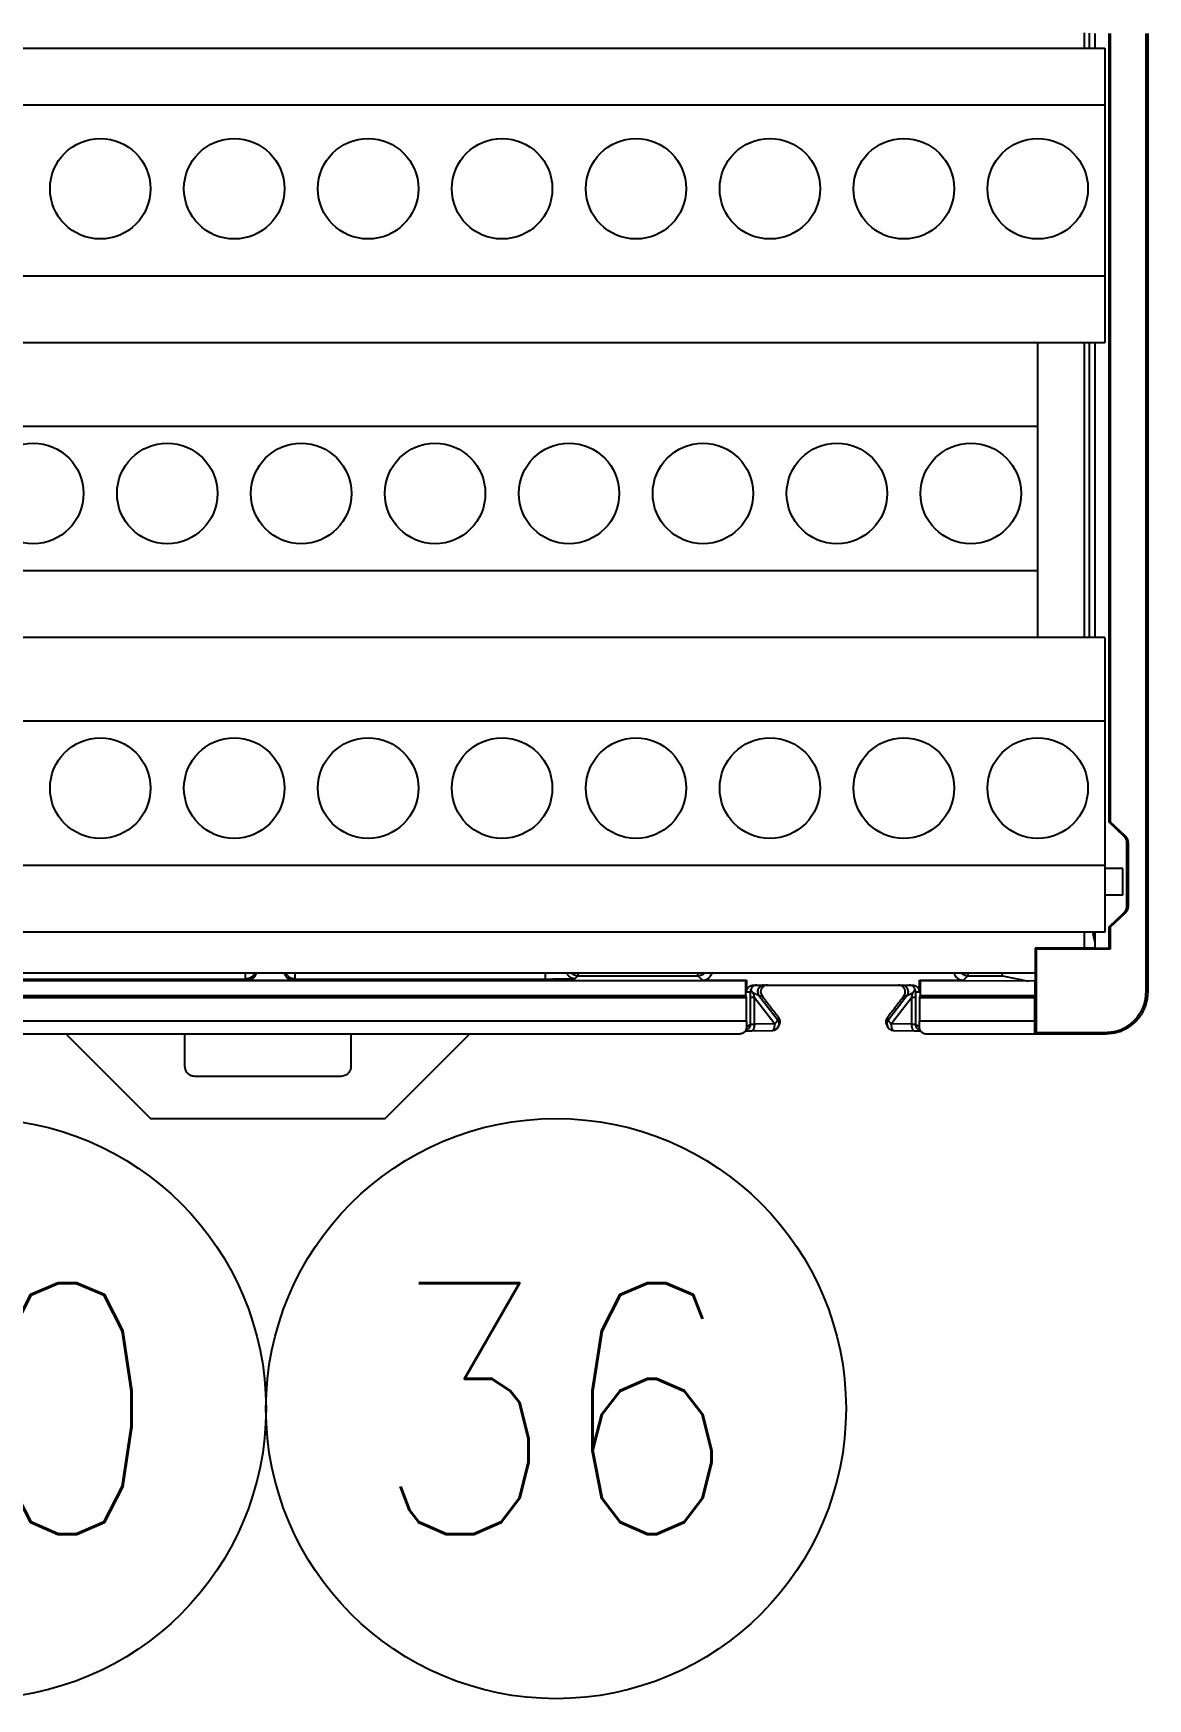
# Model space of a CAD drawing. Header units: inches. Extents: x -4 to 280, y -9 to 35.
# Drawn here: x 51.415 to 53.079, y 9.801 to 12.288 of the extents above; entities that cross this region are included whole.
import ezdxf
from ezdxf.enums import TextEntityAlignment as Align

# ---------------------------------------------------------------- set-up
doc = ezdxf.new("R2010")
doc.units = ezdxf.units.IN
doc.header["$LTSCALE"] = 0.5
doc.header["$MEASUREMENT"] = 0
doc.layers.add('204', color=7, linetype='Continuous')
doc.layers.add('214', color=7, linetype='Continuous')
doc.layers.add('G-Anno-Std-Note @ 4', color=151, linetype='Continuous', lineweight=25)
doc.styles.add('Note', font='romans.shx', dxfattribs={"width": 0.75})

# ---------------------------------------------------------------- blocks, each defined once
blk = doc.blocks.new('IC200CHS022')
at = {"layer": '204', "color": 3, "linetype": 'Continuous'}
for p, q in [((6.9001, 2.4959), (6.9001, 2.5186)), ((6.9001, 1.6159), (6.9001, 2.0559)), ((6.9001, 1.1519), (6.9001, 1.1759)), ((6.8262, 1.1149), (4.534, 1.1149))]:
    blk.add_line(p, q, dxfattribs=at)
at = {"layer": '204', "color": 40, "linetype": 'Continuous'}
for p, q in [((6.9073, 2.4959), (6.9073, 2.5183)), ((6.9151, 2.5179), (6.9151, 2.4959)), ((6.9301, 2.4959), (6.9301, 2.4109)), ((6.9301, 2.4109), (6.9301, 2.1559)), ((6.9301, 2.1559), (6.9301, 2.0559)), ((6.9073, 1.6159), (6.9073, 2.0559)), ((6.9151, 2.0559), (6.9151, 1.6159)), ((6.9301, 1.4909), (6.9301, 1.2759)), ((6.9152, 1.1618), (6.9123, 1.1759)), ((6.9151, 1.1759), (6.9152, 1.1618)), ((6.9152, 1.1618), (6.9151, 1.1521)), ((6.9151, 1.1521), (6.9367, 1.1521)), ((6.394, 1.103), (4.9761, 1.103)), ((5.2657, 1.1059), (5.6471, 1.1059)), ((5.6471, 1.1059), (5.6471, 1.1149)), ((5.6471, 1.1059), (5.6489, 1.1041)), ((5.6489, 1.1041), (5.7189, 1.1041)), ((5.7189, 1.1041), (5.7208, 1.1059)), ((5.7208, 1.1149), (5.7208, 1.1059)), ((5.7208, 1.1059), (6.0945, 1.1059)), ((6.0945, 1.1149), (6.0945, 1.1059)), ((6.1394, 1.1067), (6.1435, 1.1107)), ((6.1435, 1.1149), (6.1435, 1.1107)), ((6.1435, 1.1107), (6.3226, 1.1107)), ((6.3226, 1.1107), (6.3226, 1.1149)), ((6.3226, 1.1107), (6.3293, 1.1041)), ((6.3293, 1.1041), (6.3952, 1.1041)), ((6.3952, 1.1041), (6.394, 1.103)), ((6.394, 1.0814), (6.394, 1.103)), ((6.6545, 1.103), (6.6533, 1.1041)), ((6.6533, 1.1041), (6.7192, 1.1041)), ((6.6545, 1.103), (6.6545, 1.0814)), ((6.8163, 1.1028), (6.6545, 1.103)), ((6.7192, 1.1041), (6.7259, 1.1107)), ((6.7259, 1.1149), (6.7259, 1.1107)), ((6.7259, 1.1107), (6.7774, 1.1107)), ((6.7774, 1.1107), (6.8163, 1.1028)), ((6.8259, 1.103), (6.8163, 1.1028)), ((6.8259, 1.103), (6.8259, 1.0814)), ((6.3953, 1.0868), (6.4008, 1.0868)), ((6.6478, 1.0868), (6.6532, 1.0868)), ((6.385, 1.0238), (4.9852, 1.0238)), ((5.5563, 0.9756), (5.5563, 1.0238)), ((5.8043, 1.0238), (5.8043, 0.9756)), ((6.8251, 1.0238), (6.6635, 1.0238)), ((5.7893, 0.9606), (5.5713, 0.9606))]:
    blk.add_line(p, q, dxfattribs=at)
at = {"layer": '204', "color": 150, "linetype": 'Continuous'}
for p, q in [((6.9367, 1.3399), (6.9367, 2.5179)), ((6.9918, 1.0863), (6.9918, 2.5179)), ((6.9301, 1.6159), (6.8301, 1.6159)), ((6.9301, 1.6159), (6.9301, 1.4909)), ((6.9301, 1.4909), (4.5301, 1.4909)), ((4.5301, 1.2759), (6.9301, 1.2759)), ((6.9301, 1.2759), (6.9301, 1.1759)), ((6.9571, 1.2709), (6.9301, 1.2709)), ((6.9571, 1.2309), (6.9571, 1.2709)), ((6.9571, 1.2309), (6.9301, 1.2309)), ((6.9301, 1.1759), (4.5301, 1.1759)), ((6.9367, 1.1521), (6.9367, 1.1839)), ((6.9151, 1.1519), (6.8262, 1.1519)), ((6.8262, 1.1519), (6.8262, 1.103)), ((6.8262, 1.1519), (6.8276, 1.1505)), ((6.8276, 1.1505), (6.8276, 1.0263)), ((6.9383, 1.1505), (6.8276, 1.1505)), ((6.9151, 1.1521), (6.9151, 1.1519)), ((6.9383, 1.1505), (6.9367, 1.1521)), ((6.8262, 1.103), (6.8259, 1.103)), ((6.3947, 1.0779), (4.9755, 1.0779)), ((4.9761, 1.0814), (6.394, 1.0814)), ((6.394, 1.0814), (6.3947, 1.0779)), ((6.3947, 1.0779), (6.3947, 1.0433)), ((6.4007, 1.0781), (6.4007, 1.0384)), ((6.4069, 1.0387), (6.4069, 1.0781)), ((6.4069, 1.0781), (6.4374, 1.0389)), ((6.4137, 1.0807), (6.4183, 1.0807)), ((6.4415, 1.045), (6.4137, 1.0807)), ((6.6348, 1.0807), (6.607, 1.045)), ((6.6111, 1.0389), (6.6416, 1.0781)), ((6.6302, 1.0807), (6.6348, 1.0807)), ((6.6416, 1.0781), (6.6416, 1.0387)), ((6.6478, 1.0384), (6.6478, 1.0781)), ((6.6539, 1.0779), (6.6545, 1.0814)), ((6.6539, 1.0433), (6.6539, 1.0779)), ((6.8254, 1.0779), (6.6539, 1.0779)), ((6.6545, 1.0814), (6.8259, 1.0814)), ((6.8259, 1.0814), (6.8254, 1.0779)), ((6.8254, 1.0779), (6.8254, 1.0433)), ((6.9943, 1.0863), (6.9918, 1.0863)), ((6.4431, 1.0482), (6.4415, 1.045)), ((6.607, 1.045), (6.6054, 1.0482)), ((4.9755, 1.0433), (6.3947, 1.0433)), ((6.3912, 1.0259), (6.397, 1.0305)), ((6.3947, 1.0433), (6.3951, 1.0429)), ((6.3951, 1.0429), (6.395, 1.0338)), ((6.4007, 1.0384), (6.395, 1.0338)), ((6.4031, 1.0287), (6.4336, 1.0289)), ((6.4374, 1.0389), (6.4069, 1.0387)), ((6.4425, 1.0345), (6.444, 1.0375)), ((6.6045, 1.0375), (6.606, 1.0345)), ((6.6416, 1.0387), (6.6111, 1.0389)), ((6.6149, 1.0289), (6.6454, 1.0287)), ((6.6535, 1.0338), (6.6478, 1.0384)), ((6.6515, 1.0305), (6.6573, 1.0259)), ((6.6534, 1.0429), (6.6539, 1.0433)), ((6.6535, 1.0338), (6.6534, 1.0429)), ((6.6539, 1.0433), (6.8254, 1.0433)), ((6.8251, 1.0429), (6.8251, 1.0238)), ((6.8251, 1.0238), (6.8276, 1.0263)), ((6.8276, 1.0263), (6.9318, 1.0263)), ((6.9318, 1.0263), (6.9318, 1.0238))]:
    blk.add_line(p, q, dxfattribs=at)
at = {"layer": '204', "color": 1, "linetype": 'Continuous'}
for p, q in [((6.9383, 2.5179), (6.9383, 1.3407)), ((6.9367, 1.3399), (6.9383, 1.3407)), ((6.9383, 1.3407), (6.9602, 1.3201)), ((6.9649, 1.3092), (6.9649, 1.2147)), ((6.9602, 1.2038), (6.9383, 1.1832)), ((6.9383, 1.1832), (6.9367, 1.1839)), ((6.9383, 1.1832), (6.9383, 1.1505))]:
    blk.add_line(p, q, dxfattribs=at)
at = {"layer": '204', "color": 6, "linetype": 'Continuous'}
for p, q in [((4.5301, 2.4959), (6.9301, 2.4959)), ((6.9301, 2.4109), (4.5301, 2.4109)), ((4.5301, 2.1559), (6.9301, 2.1559)), ((6.9301, 2.0559), (4.5301, 2.0559)), ((6.3952, 1.1041), (6.3953, 1.0868)), ((6.4053, 1.0968), (6.6432, 1.0968)), ((6.6532, 1.0868), (6.6533, 1.1041))]:
    blk.add_line(p, q, dxfattribs=at)
at = {"layer": '204', "color": 30, "linetype": 'Continuous'}
for p, q in [((6.8301, 1.9309), (6.8301, 2.0559)), ((6.8301, 1.9309), (4.4301, 1.9309)), ((6.8301, 1.7159), (6.8301, 1.9309)), ((4.4301, 1.7159), (6.8301, 1.7159)), ((6.8301, 1.6159), (6.8301, 1.7159)), ((6.8301, 1.6159), (4.4301, 1.6159)), ((6.9585, 1.3194), (6.9367, 1.3399)), ((6.9633, 1.2154), (6.9633, 1.3085)), ((6.9367, 1.1839), (6.9585, 1.2045)), ((5.3803, 1.0238), (5.3803, 1.0226)), ((5.3803, 1.0226), (5.5053, 0.8976)), ((5.8553, 0.8976), (5.9803, 1.0226)), ((5.9803, 1.0226), (5.9803, 1.0238)), ((5.5053, 0.8976), (5.8553, 0.8976))]:
    blk.add_line(p, q, dxfattribs=at)
for points in [[(6.9633, 1.3085), (6.9632, 1.3095, 0.017385), (6.9631, 1.3105, 0.015738), (6.963, 1.3115, 0.016935), (6.9627, 1.3125, 0.020502), (6.9624, 1.3135, 0.016025), (6.962, 1.3144, 0.006299), (6.9617, 1.3153, 0.021866), (6.9611, 1.3162, 0.037549), (6.96, 1.3176, 0.018821), (6.9585, 1.3194, 0.009984)], [(6.9602, 1.3201), (6.9609, 1.3194, -0.017385), (6.9616, 1.3186, -0.015739), (6.9622, 1.3178, -0.016937), (6.9627, 1.317, -0.020506), (6.9632, 1.316, -0.016028), (6.9637, 1.3151, -0.006301), (6.9641, 1.3143, -0.021872), (6.9644, 1.3132, -0.037561), (6.9647, 1.3114, -0.018827), (6.9649, 1.3092, -0.009988)], [(6.9585, 1.2045), (6.9592, 1.2052, 0.017385), (6.9599, 1.206, 0.015738), (6.9605, 1.2068, 0.016936), (6.9611, 1.2076, 0.020504), (6.9616, 1.2086, 0.016026), (6.962, 1.2095, 0.0063), (6.9624, 1.2103, 0.021869), (6.9627, 1.2114, 0.037553), (6.963, 1.2131, 0.018823), (6.9633, 1.2154, 0.009985)], [(6.9649, 1.2147), (6.9649, 1.2137, -0.017385), (6.9648, 1.2127, -0.015738), (6.9646, 1.2117, -0.016936), (6.9644, 1.2107, -0.020504), (6.964, 1.2097, -0.016026), (6.9637, 1.2088, -0.0063), (6.9633, 1.2079, -0.021869), (6.9627, 1.2069, -0.037554), (6.9617, 1.2055, -0.018824), (6.9602, 1.2038, -0.009985)]]:
    blk.add_lwpolyline(points, format="xyb", dxfattribs=at)
at = {"layer": '204', "color": 40, "linetype": 'Continuous'}
for points in [[(5.6608, 1.1149), (5.6602, 1.1136, -0.025204), (5.6594, 1.1124, -0.023619), (5.6585, 1.1112, -0.024765), (5.6575, 1.1101, -0.029165), (5.6563, 1.1091, -0.023787), (5.6551, 1.1082, -0.011515), (5.654, 1.1075, -0.030144), (5.6525, 1.1069, -0.050228), (5.6501, 1.1064, -0.026519), (5.6471, 1.1059, -0.014529)], [(5.6489, 1.1041), (5.6504, 1.1042, 0.027851), (5.6519, 1.1044, 0.023882), (5.6534, 1.1048, 0.025137), (5.6549, 1.1053, 0.031949), (5.6564, 1.1061, 0.025603), (5.6578, 1.107, 0.010912), (5.659, 1.1078, 0.034726), (5.6602, 1.1092, 0.060368), (5.6617, 1.1116, 0.030784), (5.6633, 1.1149, 0.01597)], [(5.7045, 1.1149), (5.705, 1.1134, 0.028183), (5.7057, 1.112, 0.025968), (5.7066, 1.1106, 0.027007), (5.7076, 1.1092, 0.032318), (5.7089, 1.108, 0.026585), (5.7101, 1.107, 0.013125), (5.7113, 1.1061, 0.033619), (5.713, 1.1053, 0.056142), (5.7155, 1.1047, 0.029823), (5.7189, 1.1041, 0.016238)], [(5.7208, 1.1059), (5.7195, 1.106, -0.024828), (5.7181, 1.1062, -0.021178), (5.7168, 1.1065, -0.022546), (5.7154, 1.1069, -0.028772), (5.714, 1.1075, -0.022663), (5.7128, 1.1082, -0.008823), (5.7116, 1.1089, -0.031509), (5.7104, 1.1101, -0.055217), (5.7089, 1.1121, -0.027621), (5.707, 1.1149, -0.014223)], [(6.0945, 1.1059), (6.0966, 1.1059, 0.000213), (6.0988, 1.1059, 0.000216), (6.101, 1.1059, 0.000217), (6.1031, 1.1059, 0.000216), (6.1053, 1.1059, 0.000219), (6.1074, 1.106, 0.000223), (6.1094, 1.106, 0.000229), (6.1115, 1.106, 0.000236), (6.1135, 1.106, 0.000246), (6.1154, 1.106, 0.000258), (6.1173, 1.106, 0.000273), (6.1192, 1.1061, 0.000291), (6.121, 1.1061, 0.000314), (6.1227, 1.1061, 0.000342), (6.1244, 1.1061, 0.000372), (6.126, 1.1062, 0.0004), (6.1275, 1.1062, 0.000436), (6.1289, 1.1062, 0.000477), (6.1303, 1.1062, 0.000539), (6.1316, 1.1063, 0.000623), (6.1328, 1.1063, 0.000703), (6.1339, 1.1063, 0.000769), (6.1349, 1.1064, 0.001011), (6.1358, 1.1064, 0.001503), (6.1366, 1.1064, 0.001501), (6.1373, 1.1065, 0.00062), (6.1379, 1.1065, 0.002843), (6.1384, 1.1065, 0.009909), (6.139, 1.1066, 0.012205), (6.1394, 1.1067, 0.012028)], [(6.1261, 1.1149), (6.1268, 1.1137, 0.023915), (6.1276, 1.1125, 0.022546), (6.1285, 1.1115, 0.023722), (6.1295, 1.1105, 0.027775), (6.1307, 1.1096, 0.022567), (6.1318, 1.1088, 0.010826), (6.1329, 1.1081, 0.028646), (6.1343, 1.1076, 0.047706), (6.1365, 1.1071, 0.025117), (6.1394, 1.1067, 0.013789)], [(6.1435, 1.1107), (6.1426, 1.1107, -0.016202), (6.1417, 1.1108, -0.013812), (6.1408, 1.1109, -0.015074), (6.1399, 1.1111, -0.019234), (6.1389, 1.1114, -0.014596), (6.138, 1.1117, -0.004515), (6.1372, 1.112, -0.02131), (6.1363, 1.1126, -0.037654), (6.1348, 1.1135, -0.018145), (6.133, 1.1149, -0.009265)], [(6.3331, 1.1149), (6.3323, 1.1143, -0.01649), (6.3315, 1.1136, -0.015858), (6.3307, 1.1131, -0.016994), (6.3298, 1.1126, -0.01949), (6.3289, 1.1121, -0.015487), (6.3281, 1.1117, -0.006987), (6.3273, 1.1114, -0.020017), (6.3262, 1.1111, -0.033379), (6.3247, 1.1109, -0.017261), (6.3226, 1.1107, -0.009512)], [(6.3293, 1.1041), (6.3307, 1.1042, 0.02785), (6.3322, 1.1044, 0.023881), (6.3337, 1.1048, 0.025137), (6.3352, 1.1053, 0.031949), (6.3367, 1.1061, 0.025603), (6.3381, 1.107, 0.010911), (6.3393, 1.1078, 0.034725), (6.3406, 1.1092, 0.060367), (6.342, 1.1116, 0.030783), (6.3437, 1.1149, 0.015969)], [(6.3953, 1.0868), (6.3954, 1.0878, -0.023915), (6.3955, 1.0888, -0.025299), (6.3958, 1.0897, -0.025503), (6.3961, 1.0906, -0.024963), (6.3965, 1.0915, -0.023914), (6.3971, 1.0923, -0.022117), (6.3976, 1.0931, -0.023919), (6.3983, 1.0938, -0.028386), (6.399, 1.0945, -0.021647), (6.3998, 1.095, -0.006932), (6.4005, 1.0955, -0.030692), (6.4015, 1.096, -0.056099), (6.4031, 1.0964, -0.027087), (6.4053, 1.0968, -0.013695)], [(6.4108, 1.0968), (6.41, 1.0968, 0.019568), (6.4093, 1.0967, 0.019553), (6.4086, 1.0966, 0.019141), (6.4079, 1.0964, 0.018834), (6.4072, 1.0961, 0.018001), (6.4065, 1.0959, 0.016635), (6.4059, 1.0955, 0.018372), (6.4052, 1.0951, 0.022471), (6.4046, 1.0947, 0.017142), (6.404, 1.0942, 0.004967), (6.4036, 1.0938, 0.025534), (6.403, 1.0932, 0.048347), (6.4024, 1.0921, 0.023876), (6.4016, 1.0906, 0.012205)], [(6.6468, 1.0907), (6.6466, 1.0914, 0.021032), (6.6462, 1.092, 0.021948), (6.6458, 1.0927, 0.021873), (6.6454, 1.0932, 0.021038), (6.6449, 1.0938, 0.019837), (6.6444, 1.0943, 0.01814), (6.6438, 1.0948, 0.019198), (6.6432, 1.0952, 0.022056), (6.6426, 1.0955, 0.016813), (6.6419, 1.0959, 0.006067), (6.6414, 1.0961, 0.022844), (6.6406, 1.0964, 0.040676), (6.6394, 1.0966, 0.020362), (6.6378, 1.0968, 0.010697)], [(6.6432, 1.0968), (6.6442, 1.0967, -0.023905), (6.6452, 1.0966, -0.025287), (6.6461, 1.0963, -0.025491), (6.647, 1.096, -0.024952), (6.6479, 1.0956, -0.023906), (6.6487, 1.095, -0.022111), (6.6495, 1.0945, -0.023915), (6.6502, 1.0938, -0.028385), (6.6509, 1.0931, -0.021648), (6.6515, 1.0923, -0.006931), (6.6519, 1.0916, -0.030699), (6.6524, 1.0906, -0.056122), (6.6528, 1.089, -0.027099), (6.6532, 1.0868, -0.013701)], [(6.7048, 1.1149), (6.7054, 1.1134, 0.028181), (6.7061, 1.112, 0.025967), (6.7069, 1.1106, 0.027006), (6.708, 1.1092, 0.032317), (6.7092, 1.108, 0.026584), (6.7104, 1.107, 0.013124), (6.7116, 1.1061, 0.033618), (6.7133, 1.1053, 0.056141), (6.7158, 1.1047, 0.029823), (6.7192, 1.1041, 0.016237)], [(6.7259, 1.1107), (6.725, 1.1107, -0.0162), (6.7241, 1.1108, -0.01381), (6.7232, 1.1109, -0.015072), (6.7223, 1.1111, -0.019233), (6.7213, 1.1114, -0.014595), (6.7205, 1.1117, -0.004515), (6.7196, 1.112, -0.021309), (6.7187, 1.1126, -0.037653), (6.7172, 1.1135, -0.018145), (6.7154, 1.1149, -0.009265)], [(6.7774, 1.1107), (6.7774, 1.1107, -0.164278), (6.7773, 1.1108, -0.06455), (6.7773, 1.1109, -0.029805), (6.7772, 1.111, -0.017191), (6.7772, 1.1112, -0.010661), (6.7771, 1.1114, -0.007162), (6.7771, 1.1116, -0.005971), (6.777, 1.1119, -0.005513), (6.777, 1.1122, -0.003286), (6.7769, 1.1125, -0.000906), (6.7769, 1.1128, -0.003923), (6.7768, 1.1132, -0.005326), (6.7767, 1.1139, -0.002118), (6.7766, 1.1149, -0.001009)], [(6.4016, 1.0906), (6.4015, 1.0903, 0.00525), (6.4014, 1.0901, 0.005238), (6.4013, 1.0899, 0.005294), (6.4013, 1.0896, 0.005419), (6.4012, 1.0894, 0.005299), (6.4011, 1.0891, 0.00498), (6.4011, 1.0889, 0.00555), (6.401, 1.0887, 0.006719), (6.401, 1.0884, 0.005164), (6.4009, 1.0882, 0.001735), (6.4009, 1.088, 0.007452), (6.4008, 1.0877, 0.013357), (6.4008, 1.0873, 0.00671), (6.4008, 1.0868, 0.00358)], [(6.4178, 1.0815), (6.4178, 1.0814, 0.001672), (6.4178, 1.0814, 0.001681), (6.4179, 1.0813, 0.001672), (6.4179, 1.0813, 0.001635), (6.4179, 1.0812, 0.001548), (6.418, 1.0812, 0.00142), (6.418, 1.0811, 0.001506), (6.418, 1.0811, 0.001702), (6.4181, 1.081, 0.001289), (6.4181, 1.081, 0.000516), (6.4181, 1.0809, 0.001677), (6.4182, 1.0809, 0.002696), (6.4182, 1.0808, 0.001307), (6.4183, 1.0807, 0.000703)], [(6.4183, 1.0807), (6.4199, 1.0785, 0.000757), (6.4216, 1.0764, 0.000808), (6.4232, 1.0742, 0.00076), (6.4248, 1.0721, 0.000601), (6.4264, 1.0699, 0.000489), (6.428, 1.0678, 0.0004), (6.4296, 1.0658, 0.000294), (6.4312, 1.0637, 0.000122), (6.4329, 1.0616, 0.000088), (6.4344, 1.0596, 0.00022), (6.4357, 1.0578, -0.000234), (6.4374, 1.0557, -0.000961), (6.4399, 1.0524, -0.000541), (6.4431, 1.0482, -0.000267)], [(6.6054, 1.0482), (6.6068, 1.05, -0.000671), (6.6082, 1.0519, -0.000697), (6.6096, 1.0537, -0.000606), (6.6111, 1.0557, -0.0004), (6.6126, 1.0576, -0.000268), (6.6141, 1.0596, -0.000178), (6.6157, 1.0616, -0.000034), (6.6173, 1.0637, 0.000195), (6.6189, 1.0658, 0.000151), (6.6205, 1.0678, -0.000133), (6.6219, 1.0697, 0.00056), (6.6237, 1.0721, 0.001421), (6.6265, 1.0758, 0.000719), (6.6302, 1.0807, 0.000353)], [(6.6302, 1.0807), (6.6302, 1.0807, 0.001204), (6.6302, 1.0808, 0.001177), (6.6303, 1.0808, 0.001204), (6.6303, 1.0809, 0.001286), (6.6304, 1.0809, 0.001282), (6.6304, 1.081, 0.001216), (6.6304, 1.081, 0.001392), (6.6305, 1.0811, 0.001736), (6.6305, 1.0811, 0.00132), (6.6305, 1.0812, 0.000393), (6.6306, 1.0812, 0.001978), (6.6306, 1.0813, 0.003563), (6.6307, 1.0814, 0.001753), (6.6307, 1.0815, 0.000921)], [(6.6478, 1.0868), (6.6477, 1.087, 0.005605), (6.6477, 1.0873, 0.005674), (6.6477, 1.0876, 0.005898), (6.6477, 1.0878, 0.006239), (6.6476, 1.0881, 0.006226), (6.6476, 1.0883, 0.005929), (6.6476, 1.0886, 0.006682), (6.6475, 1.0888, 0.00811), (6.6474, 1.0891, 0.006201), (6.6474, 1.0893, 0.002114), (6.6473, 1.0895, 0.008836), (6.6472, 1.0898, 0.015081), (6.6471, 1.0902, 0.007256), (6.6468, 1.0907, 0.003816)], [(6.9943, 1.0863), (6.9941, 1.0821, -0.015692), (6.9937, 1.0779, -0.016265), (6.993, 1.0739, -0.016551), (6.9921, 1.0699, -0.016587), (6.9909, 1.066, -0.016642), (6.9895, 1.0622, -0.016634), (6.9878, 1.0586, -0.01662), (6.9859, 1.055, -0.016575), (6.9837, 1.0516, -0.016296), (6.9813, 1.0483, -0.015881), (6.9787, 1.0451, -0.015728), (6.9759, 1.0421, -0.015851), (6.9729, 1.0393, -0.015417), (6.9698, 1.0367, -0.014555), (6.9665, 1.0343, -0.016333), (6.963, 1.0321, -0.019924), (6.9593, 1.0302, -0.015358), (6.9558, 1.0285, -0.00516), (6.9525, 1.0271, -0.021732), (6.9482, 1.0259, -0.037711), (6.9411, 1.0248, -0.018005), (6.9318, 1.0238, -0.009299)], [(6.4431, 1.0482), (6.4435, 1.0477, -0.016555), (6.4438, 1.0471, -0.01848), (6.4441, 1.0465, -0.018962), (6.4444, 1.0459, -0.017548), (6.4445, 1.0453, -0.016595), (6.4447, 1.0447, -0.015642), (6.4448, 1.0441, -0.014842), (6.4449, 1.0435, -0.013763), (6.4449, 1.0429, -0.012555), (6.445, 1.0423, -0.010866), (6.4449, 1.0418, -0.011154), (6.4449, 1.0412, -0.012666), (6.4449, 1.0407, -0.010126), (6.4448, 1.0402, -0.004722), (6.4447, 1.0398, -0.012845), (6.4446, 1.0392, -0.020913), (6.4443, 1.0385, -0.010794), (6.444, 1.0375, -0.00607)], [(6.6045, 1.0375), (6.6044, 1.0378, -0.002317), (6.6043, 1.0381, 0.000557), (6.6042, 1.0385, -0.001704), (6.604, 1.0388, -0.008278), (6.6039, 1.0392, -0.010854), (6.6038, 1.0396, -0.00929), (6.6037, 1.0401, -0.008736), (6.6037, 1.0405, -0.009481), (6.6036, 1.0409, -0.009769), (6.6036, 1.0414, -0.009731), (6.6036, 1.0418, -0.00992), (6.6036, 1.0423, -0.010445), (6.6036, 1.0427, -0.010093), (6.6036, 1.0432, -0.009178), (6.6037, 1.0437, -0.010708), (6.6037, 1.0442, -0.013994), (6.6039, 1.0447, -0.009797), (6.604, 1.0452, -0.000546), (6.6041, 1.0457, -0.018258), (6.6043, 1.0462, -0.03598), (6.6048, 1.0471, -0.016638), (6.6054, 1.0482, -0.008087)], [(5.5713, 0.9606), (5.5695, 0.9607, -0.034687), (5.5676, 0.961, -0.030337), (5.5658, 0.9616, -0.031026), (5.564, 0.9625, -0.03888), (5.5623, 0.9637, -0.032512), (5.5607, 0.965, -0.016696), (5.5594, 0.9663, -0.041336), (5.5582, 0.9682, -0.069736), (5.5572, 0.9714, -0.037474), (5.5563, 0.9756, -0.019949)], [(5.8043, 0.9756), (5.8042, 0.9737, -0.034692), (5.8039, 0.9719, -0.030341), (5.8033, 0.97, -0.031029), (5.8024, 0.9682, -0.038882), (5.8012, 0.9665, -0.032513), (5.7999, 0.965, -0.016696), (5.7986, 0.9636, -0.041335), (5.7966, 0.9625, -0.069728), (5.7935, 0.9615, -0.037468), (5.7893, 0.9606, -0.019945)]]:
    blk.add_lwpolyline(points, format="xyb", dxfattribs=at)
at = {"layer": '204', "color": 150, "linetype": 'Continuous'}
for points in [[(6.4216, 1.0968), (6.42, 1.0967, 0.051976), (6.4184, 1.0962, 0.042631), (6.4168, 1.0955, 0.041097), (6.4152, 1.0944, 0.05457), (6.4138, 1.0929, 0.048993), (6.4127, 1.0912, 0.032102), (6.4119, 1.0894, 0.058452), (6.4117, 1.0873, 0.093654), (6.4123, 1.0843, 0.055793), (6.4137, 1.0807, 0.029887)], [(6.4263, 1.0968), (6.4251, 1.0967, 0.025611), (6.424, 1.0965, 0.027782), (6.423, 1.0962, 0.028072), (6.422, 1.0958, 0.026931), (6.4211, 1.0953, 0.026342), (6.4202, 1.0947, 0.025837), (6.4194, 1.094, 0.025739), (6.4187, 1.0933, 0.025994), (6.4181, 1.0925, 0.025487), (6.4175, 1.0916, 0.024276), (6.4171, 1.0907, 0.026541), (6.4167, 1.0897, 0.031331), (6.4165, 1.0886, 0.023856), (6.4163, 1.0876, 0.007704), (6.4162, 1.0867, 0.033222), (6.4163, 1.0855, 0.06072), (6.4169, 1.0838, 0.029179), (6.4178, 1.0815, 0.014637)], [(6.6307, 1.0815), (6.6313, 1.0825, 0.025517), (6.6317, 1.0835, 0.027392), (6.632, 1.0845, 0.027508), (6.6322, 1.0855, 0.026456), (6.6322, 1.0866, 0.025943), (6.6322, 1.0876, 0.025532), (6.632, 1.0887, 0.025591), (6.6318, 1.0897, 0.02612), (6.6314, 1.0906, 0.025667), (6.631, 1.0916, 0.024298), (6.6305, 1.0925, 0.02649), (6.6298, 1.0933, 0.031291), (6.6291, 1.094, 0.023705), (6.6283, 1.0947, 0.007311), (6.6276, 1.0953, 0.033754), (6.6265, 1.0958, 0.062086), (6.6247, 1.0963, 0.029572), (6.6223, 1.0968, 0.014725)], [(6.6348, 1.0807), (6.6357, 1.082, 0.051961), (6.6363, 1.0835, 0.042617), (6.6368, 1.0853, 0.041082), (6.6369, 1.0873, 0.054552), (6.6365, 1.0893, 0.048982), (6.6358, 1.0912, 0.032098), (6.6349, 1.0929, 0.058451), (6.6333, 1.0944, 0.093673), (6.6306, 1.0957, 0.055812), (6.6269, 1.0968, 0.029898)], [(6.4008, 1.0868), (6.4008, 1.0862, 0.000103), (6.4007, 1.0857, 0.000103), (6.4007, 1.0852, 0.000102), (6.4007, 1.0846, 0.000099), (6.4007, 1.0841, 0.000093), (6.4007, 1.0836, 0.000085), (6.4007, 1.083, 0.000089), (6.4007, 1.0825, 0.000099), (6.4007, 1.0819, 0.000075), (6.4007, 1.0814, 0.000031), (6.4007, 1.0809, 0.000095), (6.4007, 1.0803, 0.00015), (6.4007, 1.0793, 0.000072), (6.4007, 1.0781, 0.000039)], [(6.4069, 1.0781), (6.4061, 1.0781, 0.000007), (6.4052, 1.0781, 0.000007), (6.4045, 1.0781, 0.000009), (6.4037, 1.0781, 0.000012), (6.4031, 1.0781, 0.000012), (6.4025, 1.0781, 0.000006), (6.402, 1.0781, 0.000023), (6.4015, 1.0781, 0.000076), (6.4011, 1.0781, 0.0001), (6.4007, 1.0781, 0.000108)], [(6.405, 1.0849), (6.4047, 1.0853, 0.001158), (6.4045, 1.0856, 0.001378), (6.4043, 1.086, 0.00115), (6.4041, 1.0863, 0.000426), (6.4038, 1.0867, -0.000007), (6.4036, 1.087, -0.000266), (6.4034, 1.0874, -0.000948), (6.4032, 1.0878, -0.002149), (6.4029, 1.0881, -0.001691), (6.4027, 1.0885, 0.000229), (6.4025, 1.0888, -0.003983), (6.4023, 1.0892, -0.009456), (6.402, 1.0898, -0.005005), (6.4016, 1.0906, -0.002585)], [(6.4137, 1.0807), (6.4136, 1.0808, 0.029522), (6.4134, 1.0809, 0.019388), (6.4132, 1.0811, 0.012934), (6.413, 1.0812, 0.009048), (6.4127, 1.0814, 0.006709), (6.4123, 1.0816, 0.005239), (6.412, 1.0818, 0.004246), (6.4116, 1.082, 0.003563), (6.4111, 1.0822, 0.002937), (6.4107, 1.0824, 0.002406), (6.4102, 1.0826, 0.002303), (6.4097, 1.0829, 0.002359), (6.4092, 1.0831, 0.001633), (6.4086, 1.0834, 0.000621), (6.4081, 1.0836, 0.001942), (6.4075, 1.0839, 0.002817), (6.4064, 1.0843, 0.001257), (6.405, 1.0849, 0.000649)], [(6.405, 1.0849), (6.4051, 1.0845, 0.000023), (6.4052, 1.0841, 0.000016), (6.4053, 1.0837, 0.000023), (6.4054, 1.0832, 0.000045), (6.4056, 1.0828, 0.000056), (6.4057, 1.0824, 0.00006), (6.4058, 1.082, 0.000085), (6.4059, 1.0816, 0.000129), (6.406, 1.0811, 0.000098), (6.4062, 1.0807, 0.00001), (6.4063, 1.0803, 0.000182), (6.4064, 1.0798, 0.000369), (6.4066, 1.0791, 0.000182), (6.4069, 1.0781, 0.000093)], [(6.6435, 1.0849), (6.6429, 1.0846, 0.001221), (6.6422, 1.0844, 0.00128), (6.6416, 1.0841, 0.001332), (6.641, 1.0838, 0.00138), (6.6404, 1.0836, 0.001438), (6.6399, 1.0833, 0.001496), (6.6393, 1.0831, 0.001613), (6.6388, 1.0829, 0.001803), (6.6383, 1.0826, 0.001939), (6.6378, 1.0824, 0.002014), (6.6373, 1.0822, 0.002569), (6.6369, 1.082, 0.003714), (6.6365, 1.0818, 0.003332), (6.6362, 1.0816, 0.000992), (6.6358, 1.0814, 0.006099), (6.6355, 1.0812, 0.017481), (6.6352, 1.081, 0.014186), (6.6348, 1.0807, 0.009692)], [(6.6416, 1.0781), (6.6417, 1.0785, 0.000227), (6.6419, 1.079, 0.000223), (6.642, 1.0794, 0.000229), (6.6421, 1.0798, 0.000244), (6.6422, 1.0803, 0.000244), (6.6423, 1.0807, 0.000232), (6.6425, 1.0811, 0.000266), (6.6426, 1.0815, 0.000333), (6.6427, 1.082, 0.000256), (6.6428, 1.0824, 0.000077), (6.6429, 1.0828, 0.000385), (6.6431, 1.0832, 0.000705), (6.6432, 1.0839, 0.000354), (6.6435, 1.0849, 0.000187)], [(6.6478, 1.0781), (6.6477, 1.0781, 0.000272), (6.6476, 1.0781, 0.000039), (6.6473, 1.0781, 0.000017), (6.647, 1.0781, 0.000011), (6.6465, 1.0781, 0.000005), (6.646, 1.0781, 0.000002), (6.6455, 1.0781, 0.000004), (6.6448, 1.0781, 0.000005), (6.6434, 1.0781, 0.000002), (6.6416, 1.0781, 0.000001)], [(6.6435, 1.0849), (6.6438, 1.0852, 0.003351), (6.644, 1.0856, 0.003348), (6.6442, 1.0859, 0.00336), (6.6445, 1.0863, 0.003392), (6.6447, 1.0867, 0.003293), (6.6449, 1.087, 0.003085), (6.6452, 1.0874, 0.003413), (6.6454, 1.0878, 0.004104), (6.6456, 1.0882, 0.003174), (6.6458, 1.0885, 0.001103), (6.646, 1.0888, 0.004553), (6.6462, 1.0892, 0.008257), (6.6465, 1.0899, 0.004241), (6.6468, 1.0907, 0.002292)], [(6.6478, 1.0781), (6.6478, 1.0786, 0.000062), (6.6478, 1.0792, 0.000061), (6.6478, 1.0797, 0.000062), (6.6478, 1.0803, 0.000066), (6.6478, 1.0808, 0.000065), (6.6478, 1.0814, 0.000062), (6.6478, 1.0819, 0.000071), (6.6478, 1.0825, 0.000088), (6.6478, 1.083, 0.000067), (6.6478, 1.0836, 0.00002), (6.6478, 1.084, 0.0001), (6.6478, 1.0846, 0.000182), (6.6478, 1.0856, 0.00009), (6.6478, 1.0868, 0.000048)], [(6.9318, 1.0263), (6.9337, 1.0263, 0.007241), (6.9355, 1.0264, 0.007425), (6.9374, 1.0265, 0.007557), (6.9392, 1.0267, 0.007571), (6.941, 1.027, 0.007583), (6.9428, 1.0273, 0.007597), (6.9446, 1.0276, 0.007617), (6.9463, 1.028, 0.007639), (6.9481, 1.0285, 0.007665), (6.9498, 1.029, 0.007681), (6.9515, 1.0296, 0.007695), (6.9532, 1.0302, 0.007696), (6.9548, 1.0308, 0.007693), (6.9565, 1.0315, 0.007679), (6.9581, 1.0323, 0.007658), (6.9597, 1.0331, 0.00763), (6.9613, 1.034, 0.007604), (6.9628, 1.0349, 0.007581), (6.9643, 1.0359, 0.007534), (6.9658, 1.0369, 0.007472), (6.9673, 1.0379, 0.007396), (6.9687, 1.0391, 0.007309), (6.9701, 1.0402, 0.007247), (6.9715, 1.0414, 0.0072), (6.9728, 1.0426, 0.00717), (6.9741, 1.0439, 0.007154), (6.9754, 1.0452, 0.007154), (6.9766, 1.0465, 0.00717), (6.9778, 1.0479, 0.0072), (6.979, 1.0493, 0.007246), (6.9801, 1.0508, 0.007309), (6.9811, 1.0522, 0.007397), (6.9822, 1.0537, 0.007471), (6.9831, 1.0552, 0.00753), (6.984, 1.0568, 0.007582), (6.9849, 1.0583, 0.007619), (6.9857, 1.0599, 0.007626), (6.9865, 1.0616, 0.007606), (6.9872, 1.0632, 0.007694), (6.9879, 1.0649, 0.007868), (6.9885, 1.0665, 0.007643), (6.989, 1.0682, 0.007122), (6.9896, 1.0699, 0.007867), (6.99, 1.0717, 0.009397), (6.9904, 1.0735, 0.007056), (6.9908, 1.0752, 0.002268), (6.9911, 1.0768, 0.010021), (6.9913, 1.0788, 0.017223), (6.9915, 1.082, 0.008223), (6.9918, 1.0863, 0.004285)], [(6.4374, 1.0389), (6.4381, 1.0395, 0.007552), (6.4387, 1.0402, 0.007296), (6.4393, 1.0408, 0.00846), (6.4399, 1.0415, 0.011999), (6.4404, 1.0421, 0.011802), (6.4408, 1.0427, 0.006135), (6.4411, 1.0432, 0.020536), (6.4414, 1.0437, 0.058851), (6.4415, 1.0443, 0.056207), (6.4415, 1.045, 0.040921)], [(6.4415, 1.045), (6.4419, 1.0444, -0.023348), (6.4423, 1.0437, -0.018381), (6.4427, 1.043, -0.020089), (6.443, 1.0421, -0.027419), (6.4433, 1.0412, -0.020635), (6.4434, 1.0404, -0.00557), (6.4436, 1.0395, -0.031492), (6.4435, 1.0384, -0.057421), (6.4432, 1.0367, -0.027202), (6.4425, 1.0345, -0.013313)], [(6.606, 1.0345), (6.6056, 1.0354, -0.024312), (6.6053, 1.0364, -0.024619), (6.6051, 1.0374, -0.025806), (6.605, 1.0384, -0.028377), (6.605, 1.0394, -0.023467), (6.6051, 1.0404, -0.012592), (6.6052, 1.0412, -0.027909), (6.6055, 1.0421, -0.044612), (6.6061, 1.0434, -0.024407), (6.607, 1.045, -0.014072)], [(6.607, 1.045), (6.6069, 1.0448, 0.101909), (6.6069, 1.0445, 0.068096), (6.607, 1.0441, 0.049597), (6.6071, 1.0437, 0.040877), (6.6074, 1.0432, 0.022534), (6.6077, 1.0427, 0.008445), (6.608, 1.0422, 0.020759), (6.6086, 1.0415, 0.024365), (6.6097, 1.0404, 0.009854), (6.6111, 1.0389, 0.004789)], [(6.395, 1.0338), (6.3949, 1.0328, -0.024048), (6.3948, 1.0318, -0.025511), (6.3945, 1.0308, -0.02576), (6.3942, 1.0299, -0.025205), (6.3938, 1.029, -0.024141), (6.3933, 1.0282, -0.022319), (6.3927, 1.0274, -0.024092), (6.392, 1.0267, -0.028507), (6.3913, 1.0261, -0.021727), (6.3905, 1.0255, -0.007017), (6.3898, 1.025, -0.030669), (6.3888, 1.0246, -0.055867), (6.3872, 1.0242, -0.026967), (6.385, 1.0238, -0.013643)], [(6.3942, 1.0286), (6.3947, 1.0286, -0.000329), (6.3951, 1.0286, -0.0003), (6.3956, 1.0286, -0.000284), (6.3961, 1.0286, -0.000282), (6.3966, 1.0286, -0.000263), (6.3971, 1.0286, -0.000236), (6.3977, 1.0286, -0.000256), (6.3982, 1.0286, -0.000304), (6.3988, 1.0286, -0.000218), (6.3994, 1.0286, -0.000061), (6.3999, 1.0287, -0.000316), (6.4006, 1.0287, -0.000535), (6.4017, 1.0287, -0.000248), (6.4031, 1.0287, -0.000126)], [(6.4007, 1.0384), (6.4007, 1.0377, -0.019046), (6.4007, 1.037, -0.016198), (6.4005, 1.0363, -0.017562), (6.4004, 1.0356, -0.022463), (6.4001, 1.0349, -0.017216), (6.3998, 1.0342, -0.00568), (6.3996, 1.0336, -0.024844), (6.3991, 1.0328, -0.043877), (6.3982, 1.0318, -0.021338), (6.397, 1.0305, -0.010902)], [(6.4007, 1.0384), (6.4008, 1.0384, -0.129198), (6.4008, 1.0384, -0.039021), (6.4009, 1.0384, -0.017246), (6.4011, 1.0384, -0.009828), (6.4012, 1.0385, -0.006275), (6.4014, 1.0385, -0.004429), (6.4016, 1.0385, -0.00332), (6.4019, 1.0385, -0.002655), (6.4022, 1.0385, -0.002078), (6.4025, 1.0386, -0.001645), (6.4028, 1.0386, -0.001521), (6.4032, 1.0386, -0.001507), (6.4036, 1.0386, -0.000984), (6.404, 1.0386, -0.000321), (6.4044, 1.0386, -0.001191), (6.4049, 1.0386, -0.001732), (6.4058, 1.0387, -0.000746), (6.4069, 1.0387, -0.000372)], [(6.4069, 1.0387), (6.4069, 1.0375, -0.013338), (6.4068, 1.0363, -0.011955), (6.4067, 1.035, -0.01289), (6.4064, 1.0338, -0.017732), (6.4062, 1.0327, -0.017129), (6.4058, 1.0316, -0.009796), (6.4055, 1.0307, -0.02786), (6.405, 1.03, -0.071788), (6.4042, 1.0293, -0.062256), (6.4031, 1.0287, -0.041355)], [(6.4336, 1.0289), (6.4341, 1.029, 0.088418), (6.4346, 1.0292, 0.065997), (6.435, 1.0296, 0.052798), (6.4355, 1.0302, 0.048764), (6.4359, 1.031, 0.02972), (6.4363, 1.0319, 0.012898), (6.4367, 1.0327, 0.027422), (6.4369, 1.034, 0.034599), (6.4372, 1.0361, 0.01568), (6.4374, 1.0389, 0.007957)], [(6.6111, 1.0389), (6.6111, 1.0377, 0.013342), (6.6112, 1.0365, 0.011958), (6.6114, 1.0352, 0.012893), (6.6116, 1.034, 0.017737), (6.6119, 1.0329, 0.017134), (6.6122, 1.0319, 0.009798), (6.6125, 1.031, 0.027866), (6.613, 1.0302, 0.071797), (6.6138, 1.0295, 0.062253), (6.6149, 1.0289, 0.041348)], [(6.6416, 1.0387), (6.6416, 1.0375, 0.013338), (6.6417, 1.0363, 0.011955), (6.6418, 1.035, 0.01289), (6.6421, 1.0338, 0.017732), (6.6424, 1.0327, 0.017129), (6.6427, 1.0316, 0.009796), (6.643, 1.0307, 0.02786), (6.6435, 1.03, 0.071786), (6.6443, 1.0293, 0.062253), (6.6454, 1.0287, 0.041353)], [(6.6416, 1.0387), (6.6421, 1.0387, -0.000605), (6.6426, 1.0387, -0.000646), (6.6431, 1.0387, -0.000686), (6.6436, 1.0386, -0.000728), (6.6441, 1.0386, -0.000787), (6.6445, 1.0386, -0.000856), (6.6449, 1.0386, -0.000961), (6.6453, 1.0386, -0.001108), (6.6457, 1.0386, -0.001249), (6.646, 1.0386, -0.00137), (6.6463, 1.0385, -0.001776), (6.6466, 1.0385, -0.002572), (6.6469, 1.0385, -0.002534), (6.6471, 1.0385, -0.00104), (6.6473, 1.0385, -0.004767), (6.6474, 1.0384, -0.016389), (6.6476, 1.0384, -0.019592), (6.6478, 1.0384, -0.018584)], [(6.6454, 1.0287), (6.6459, 1.0287, 0.001157), (6.6464, 1.0287, 0.001556), (6.6469, 1.0287, 0.001348), (6.6474, 1.0287, 0.000289), (6.6478, 1.0287, -0.000363), (6.6483, 1.0287, -0.000712), (6.6487, 1.0287, -0.000815), (6.6492, 1.0287, -0.000699), (6.6497, 1.0286, -0.000624), (6.6501, 1.0286, -0.000571), (6.6505, 1.0286, -0.000566), (6.651, 1.0286, -0.00057), (6.6514, 1.0286, -0.00045), (6.6518, 1.0286, -0.000259), (6.6522, 1.0286, -0.000477), (6.6526, 1.0286, -0.000646), (6.6533, 1.0286, -0.000341), (6.654, 1.0285, -0.000208)], [(6.6515, 1.0305), (6.6509, 1.031, -0.019402), (6.6504, 1.0316, -0.018571), (6.6499, 1.0322, -0.019768), (6.6494, 1.0328, -0.02279), (6.649, 1.0335, -0.018266), (6.6487, 1.0342, -0.008461), (6.6484, 1.0348, -0.023402), (6.6482, 1.0356, -0.038962), (6.6479, 1.0368, -0.020295), (6.6478, 1.0384, -0.011185)], [(6.6635, 1.0238), (6.6625, 1.0238, -0.023796), (6.6615, 1.024, -0.025144), (6.6606, 1.0242, -0.025347), (6.6597, 1.0246, -0.024857), (6.6588, 1.025, -0.023849), (6.658, 1.0255, -0.022086), (6.6572, 1.0261, -0.023949), (6.6565, 1.0267, -0.02852), (6.6558, 1.0275, -0.021761), (6.6553, 1.0282, -0.006905), (6.6548, 1.0289, -0.030983), (6.6543, 1.0299, -0.056737), (6.6539, 1.0316, -0.027339), (6.6535, 1.0338, -0.013796)]]:
    blk.add_lwpolyline(points, format="xyb", dxfattribs=at)
at = {"layer": '204', "color": 6, "linetype": 'Continuous'}
for centre in [(5.4301, 2.2859), (5.6301, 2.2859), (5.8301, 2.2859), (6.0301, 2.2859), (6.2301, 2.2859), (6.4301, 2.2859), (6.6301, 2.2859), (6.8301, 2.2859)]:
    blk.add_circle(centre, 0.075, dxfattribs=at)
at = {"layer": '204', "color": 30, "linetype": 'Continuous'}
for centre in [(5.3301, 1.8309), (5.5301, 1.8309), (5.7301, 1.8309), (5.9301, 1.8309), (6.1301, 1.8309), (6.3301, 1.8309), (6.5301, 1.8309), (6.7301, 1.8309)]:
    blk.add_circle(centre, 0.075, dxfattribs=at)
at = {"layer": '204', "color": 150, "linetype": 'Continuous'}
for centre in [(5.4301, 1.3909), (5.6301, 1.3909), (5.8301, 1.3909), (6.0301, 1.3909), (6.2301, 1.3909), (6.4301, 1.3909), (6.6301, 1.3909), (6.8301, 1.3909)]:
    blk.add_circle(centre, 0.075, dxfattribs=at)
for centre, start, end in [((6.4336, 1.0389), 270.4193, 333.8156), ((6.615, 1.0389), 182.7303, 269.5837)]:
    blk.add_arc(centre, 0.01, start, end, dxfattribs=at)
at = {"layer": '214', "color": 40, "linetype": 'Continuous'}
for p, q in [((6.9943, 2.5179), (6.9943, 1.0863)), ((6.9318, 1.0238), (6.8251, 1.0238))]:
    blk.add_line(p, q, dxfattribs=at)
at = {"layer": '214', "color": 30, "linetype": 'Continuous'}
for p, q in [((6.9602, 1.3201), (6.9585, 1.3194)), ((6.9633, 1.3085), (6.9649, 1.3092)), ((6.9585, 1.2045), (6.9602, 1.2038)), ((6.9649, 1.2147), (6.9633, 1.2154))]:
    blk.add_line(p, q, dxfattribs=at)
blk = doc.blocks.new('Anno_Circle')
at = {"color": 0, "linetype": 'ByBlock', "lineweight": -2}
blk.add_circle((0, 0), 1.155, dxfattribs=at)
at = {"color": 0, "linetype": 'ByBlock', "lineweight": -2, "style": 'Note', "width": 0.85}
blk.add_attdef('ID', text='', height=1, dxfattribs=at).set_placement((0, 0), align=Align.MIDDLE)

msp = doc.modelspace()

# ---------------------------------------------------------------- block references
msp.add_blockref('IC200CHS022', (46.08468, 9.77011))
at = {"layer": 'G-Anno-Std-Note @ 4', "xscale": 0.375, "yscale": 0.375, "zscale": 0.375}
for p, values in [((51.32919, 10.23461), {'ID': '30'}), ((52.19533, 10.23461), {'ID': '36'})]:
    msp.add_blockref('Anno_Circle', p, dxfattribs=at).add_auto_attribs(values)

doc.saveas('drawing.dxf')
